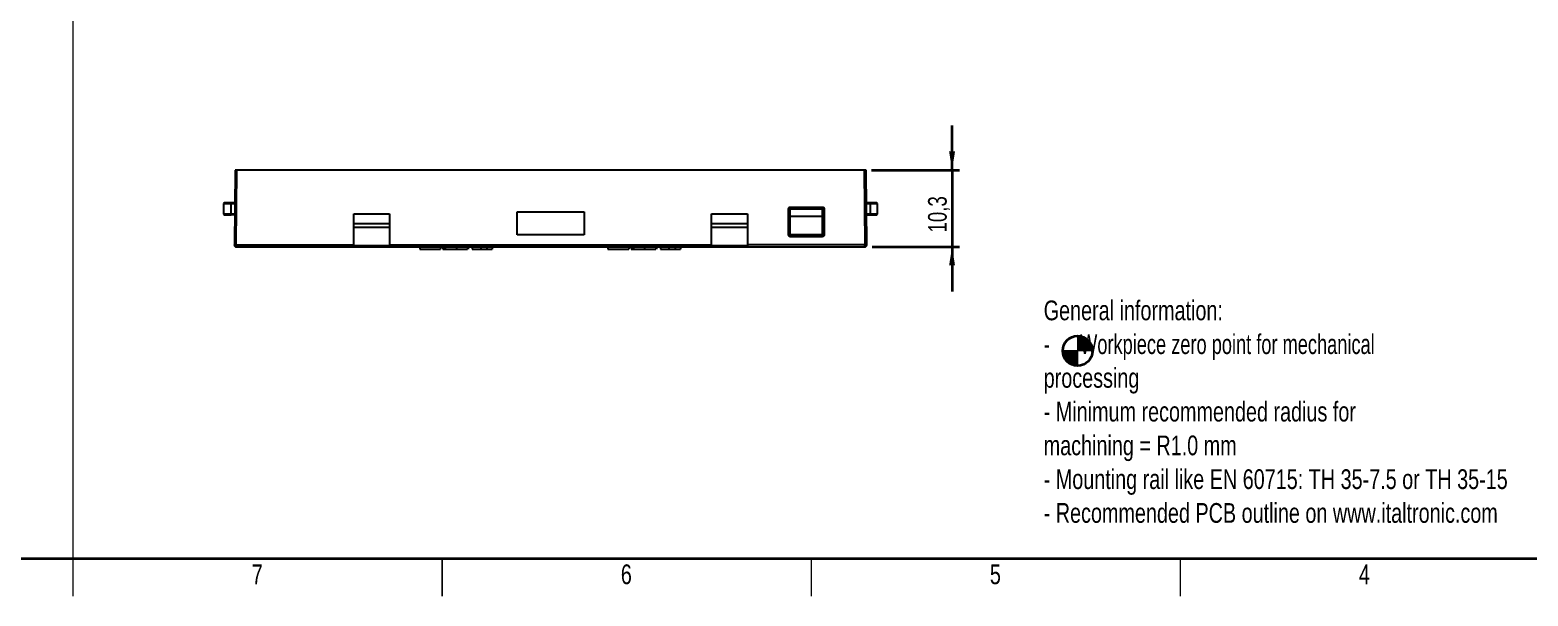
# Model space of a CAD drawing. Header units: millimetres. Extents: x 0 to 594, y 0 to 420.
# Drawn here: x 241.7 to 442.7, y 0 to 75.9 of the extents above; entities that cross this region are included whole.
import ezdxf

# ---------------------------------------------------------------- set-up
doc = ezdxf.new("R2010")
doc.units = ezdxf.units.MM
doc.linetypes.add('SLD-Solido', pattern=[0])
doc.layers.add('FORMAT', color=7, linetype='SLD-Solido', lineweight=35)
doc.styles.add('SLDTEXTSTYLE0', font='TXT', dxfattribs={"width": 0.75})
doc.styles.add('SLDTEXTSTYLE1', font='TXT', dxfattribs={"width": 0.690476})
doc.dimstyles.new('SLDDIMSTYLE1', dxfattribs={"dimtxt": 2.5, "dimasz": 2.5, "dimexe": 0, "dimexo": 0.0625, "dimtad": 1, "dimdec": 1, "dimrnd": 1e-09, "dimzin": 12, "dimdsep": 46, "dimtxsty": 'SLDTEXTSTYLE0', "dimsah": 1, "dimcen": 0.09, "dimadec": 0, "dimazin": 3, "dimtfac": 1, "dimtdec": 1, "dimtmove": 0, "dimatfit": 0, "dimfxl": 1, "dimfrac": 2, "dimtolj": 1, "dimtzin": 12, "dimarcsym": 0})

# ---------------------------------------------------------------- blocks, each defined once
blk = doc.blocks.new('SW_NOTE_0')
at = {"color": 0, "linetype": 'Continuous', "lineweight": 0, "attachment_point": 1}
for s, insert, char_height, style in [('General information:', (0, 3.41), 2.6458, 'SLDTEXTSTYLE0'), ('-      Workpiece zero point for mechanical', (0, -1.12), 2.6458, 'SLDTEXTSTYLE1'), ('processing', (0, -5.64), 2.646, 'SLDTEXTSTYLE0'), ('- Minimum recommended radius for', (0, -10.17), 2.6458, 'SLDTEXTSTYLE0'), ('machining = R1.0 mm', (0, -14.7), 2.6458, 'SLDTEXTSTYLE0'), ('- Mounting rail like EN 60715: TH 35-7.5 or TH 35-15', (0, -19.23), 2.6458, 'SLDTEXTSTYLE0'), ('- Recommended PCB outline on www.italtronic.com', (0, -23.76), 2.6458, 'SLDTEXTSTYLE0')]:
    blk.add_mtext(s, dxfattribs=dict(at, insert=insert, char_height=char_height, style=style))
blk = doc.blocks.new('Note tavola 2D_guida DIN')
at = {"layer": 'FORMAT'}
h = blk.add_hatch(color=256, dxfattribs=at)
edge = h.paths.add_edge_path(flags=0)
edge.add_line((300.05, 68.13), (302.05, 68.13))
edge.add_arc((300.05, 68.13), 2, 0, 90)
edge.add_line((300.05, 70.13), (300.05, 68.13))
h = blk.add_hatch(color=256, dxfattribs=at)
edge = h.paths.add_edge_path(flags=0)
edge.add_line((300.05, 68.13), (298.05, 68.13))
edge.add_arc((300.05, 68.13), 2, 180, 270)
edge.add_line((300.05, 66.13), (300.05, 68.13))
at = {"color": 7, "linetype": 'SLD-Solido', "lineweight": 18}
for p, q in [((300.05, 70.13), (300.05, 66.13)), ((302.05, 68.13), (298.05, 68.13))]:
    blk.add_line(p, q, dxfattribs=at)
at = {"layer": 'FORMAT'}
blk.add_circle((300.05, 68.13), 2, dxfattribs=at)
at = {"color": 7, "linetype": 'Continuous', "lineweight": 0}
blk.add_blockref('SW_NOTE_0', (295.5, 71.47), dxfattribs=at)
blk = doc.blocks.new('_D_19')
at = {"layer": 'FORMAT'}
for p, q in [((365.41, 57.14), (365.41, 63.14)), ((354.62, 57.14), (366.41, 57.14)), ((365.41, 57.14), (365.41, 46.84)), ((354.71, 46.84), (366.41, 46.84)), ((365.41, 46.84), (365.41, 40.84))]:
    blk.add_line(p, q, dxfattribs=at)
for points in [[(365.41, 57.14), (365.81, 59.64), (365.01, 59.64)], [(365.41, 46.84), (365.01, 44.34), (365.81, 44.34)]]:
    blk.add_solid(points, dxfattribs=at)
at = {"layer": 'FORMAT', "insert": (362.19, 48.76), "char_height": 2.5, "attachment_point": 1, "rotation": 90, "style": 'SLDTEXTSTYLE0'}
blk.add_mtext('10,3', dxfattribs=at)

msp = doc.modelspace()

# ---------------------------------------------------------------- linework, layer by layer
at = {"color": 7, "linetype": 'SLD-Solido', "lineweight": 25}
for p, q in [((269.25, 57.14), (269.16, 47.09)), ((269.5, 57.14), (269.25, 57.14)), ((269.41, 47.09), (269.5, 57.14)), ((353.62, 57.14), (269.5, 57.14)), ((353.62, 57.14), (353.71, 47.09)), ((353.87, 57.14), (353.62, 57.14)), ((353.96, 47.09), (353.87, 57.14)), ((267.71, 52.64), (268.71, 52.64)), ((267.71, 52.64), (267.71, 51.24)), ((268.71, 52.74), (267.81, 52.74)), ((268.71, 52.64), (268.71, 52.74)), ((269.21, 52.74), (268.71, 52.74)), ((268.71, 51.24), (268.71, 52.64)), ((268.71, 52.64), (269.21, 52.64)), ((354.41, 52.74), (353.91, 52.74)), ((353.91, 52.64), (354.41, 52.64)), ((354.41, 52.74), (354.41, 52.64)), ((355.31, 52.74), (354.41, 52.74)), ((354.41, 52.64), (354.41, 51.24)), ((354.41, 52.64), (355.41, 52.64)), ((355.41, 51.24), (355.41, 52.64)), ((268.71, 51.24), (267.71, 51.24)), ((267.81, 51.14), (268.71, 51.14)), ((268.71, 51.14), (268.71, 51.24)), ((269.2, 51.24), (268.71, 51.24)), ((269.19, 51.14), (268.71, 51.14)), ((285.16, 51.28), (289.96, 51.28)), ((285.16, 49.94), (285.16, 51.28)), ((289.96, 51.28), (289.96, 49.94)), ((307.06, 51.54), (316.06, 51.54)), ((307.06, 48.44), (307.06, 51.54)), ((316.06, 51.54), (316.06, 48.44)), ((333.16, 51.28), (337.96, 51.28)), ((333.16, 49.94), (333.16, 51.28)), ((337.96, 51.28), (337.96, 49.94)), ((343.41, 51.84), (343.41, 48.54)), ((343.61, 51.84), (343.41, 51.84)), ((343.61, 48.54), (343.61, 51.84)), ((343.61, 50.94), (343.71, 50.94)), ((348.01, 52.14), (343.71, 52.14)), ((343.71, 51.94), (343.71, 52.14)), ((343.71, 51.94), (348.01, 51.94)), ((343.71, 50.94), (343.71, 51.94)), ((343.71, 50.94), (348.01, 50.94)), ((343.71, 48.44), (343.71, 50.94)), ((348.01, 51.94), (348.01, 52.14)), ((348.01, 51.94), (348.01, 50.94)), ((348.01, 50.94), (348.11, 50.94)), ((348.01, 50.94), (348.01, 48.44)), ((348.11, 51.84), (348.11, 48.54)), ((348.31, 51.84), (348.11, 51.84)), ((348.31, 48.54), (348.31, 51.84)), ((354.41, 51.24), (353.92, 51.24)), ((353.92, 51.14), (354.41, 51.14)), ((354.41, 51.24), (354.41, 51.14)), ((355.41, 51.24), (354.41, 51.24)), ((354.41, 51.14), (355.31, 51.14)), ((289.96, 49.94), (285.16, 49.94)), ((285.16, 49.44), (285.16, 49.94)), ((289.96, 49.44), (285.16, 49.44)), ((285.16, 47.09), (285.16, 49.44)), ((289.96, 49.94), (289.96, 49.44)), ((289.96, 49.44), (289.96, 47.09)), ((316.06, 48.44), (307.06, 48.44)), ((337.96, 49.94), (333.16, 49.94)), ((333.16, 49.44), (333.16, 49.94)), ((337.96, 49.44), (333.16, 49.44)), ((333.16, 47.09), (333.16, 49.44)), ((337.96, 49.94), (337.96, 49.44)), ((337.96, 49.44), (337.96, 47.09)), ((343.61, 48.54), (343.41, 48.54)), ((343.71, 48.24), (343.71, 48.44)), ((348.01, 48.44), (343.71, 48.44)), ((343.71, 48.24), (348.01, 48.24)), ((348.01, 48.24), (348.01, 48.44)), ((348.31, 48.54), (348.11, 48.54)), ((269.41, 47.09), (285.16, 47.09)), ((269.41, 46.84), (353.71, 46.84)), ((285.16, 46.99), (285.16, 47.09)), ((289.96, 46.99), (285.16, 46.99)), ((289.96, 47.09), (289.96, 46.99)), ((289.96, 47.09), (333.16, 47.09)), ((294.02, 46.84), (294.02, 46.54)), ((294.02, 46.54), (296.79, 46.54)), ((296.79, 46.84), (296.79, 46.54)), ((297.11, 46.84), (297.11, 46.54)), ((297.27, 46.84), (297.27, 46.54)), ((297.27, 46.54), (297.37, 46.54)), ((297.44, 46.84), (297.44, 46.54)), ((297.44, 46.54), (298.94, 46.54)), ((298.8, 46.54), (298.87, 46.54)), ((298.94, 46.84), (298.94, 46.54)), ((298.94, 46.54), (300.44, 46.54)), ((300.44, 46.84), (300.44, 46.54)), ((300.5, 46.54), (300.51, 46.54)), ((300.51, 46.84), (300.51, 46.54)), ((301.06, 46.84), (301.06, 46.54)), ((301.06, 46.54), (302.19, 46.54)), ((302.19, 46.84), (302.19, 46.54)), ((303.03, 46.84), (303.03, 46.54)), ((303.74, 46.84), (303.74, 46.54)), ((319.26, 46.84), (319.26, 46.54)), ((319.26, 46.54), (322.04, 46.54)), ((322.04, 46.84), (322.04, 46.54)), ((322.36, 46.84), (322.36, 46.54)), ((322.52, 46.84), (322.52, 46.54)), ((322.52, 46.54), (322.62, 46.54)), ((322.68, 46.84), (322.68, 46.54)), ((322.68, 46.54), (324.18, 46.54)), ((324.05, 46.54), (324.12, 46.54)), ((324.18, 46.84), (324.18, 46.54)), ((324.18, 46.54), (325.68, 46.54)), ((325.68, 46.84), (325.68, 46.54)), ((325.75, 46.84), (325.75, 46.54)), ((325.75, 46.54), (325.75, 46.54)), ((326.3, 46.84), (326.3, 46.54)), ((326.3, 46.54), (327.44, 46.54)), ((327.44, 46.84), (327.44, 46.54)), ((328.28, 46.84), (328.28, 46.54)), ((328.98, 46.84), (328.98, 46.54)), ((333.16, 46.99), (333.16, 47.09)), ((337.96, 46.99), (333.16, 46.99)), ((337.96, 47.09), (337.96, 46.99)), ((353.71, 47.09), (337.96, 47.09)), ((353.71, 46.84), (353.71, 47.09))]:
    msp.add_line(p, q, dxfattribs=at)
at = {"color": 7, "linetype": 'SLD-Solido', "lineweight": 35}
msp.add_line((589, 5), (5, 5), dxfattribs=at)
at = {"color": 7, "linetype": 'SLD-Solido', "lineweight": 18}
for p, q in [((247.5, 5), (247.5, 0)), ((297, 0), (297, 5)), ((297, 5), (297, 0)), ((346.5, 5), (346.5, 0)), ((396, 5), (396, 0))]:
    msp.add_line(p, q, dxfattribs=at)
at = {"color": 7, "linetype": 'SLD-Solido', "lineweight": 25}
for centre, radius, start, end in [((267.81, 52.64), 0.1, 90, 180), ((355.31, 52.64), 0.1, 0, 90), ((267.81, 51.24), 0.1, 180, 270), ((355.31, 51.24), 0.1, 270, 0), ((353.83, 39.93), 7.16, 89.0002, 90.9998), ((353.71, 47.09), 0.25, 270, 0.5)]:
    msp.add_arc(centre, radius, start, end, dxfattribs=at)
for points, knots in [([(343.71, 52.14), (343.63, 52.14), (343.56, 52.11), (343.48, 52.04), (343.45, 52.01), (343.43, 51.96), (343.42, 51.94), (343.41, 51.89), (343.41, 51.87), (343.41, 51.84)], [0, 0, 0, 0, 0.5, 0.5, 0.75, 0.75, 0.875, 0.875, 1, 1, 1, 1]), ([(343.61, 51.84), (343.61, 51.85), (343.61, 51.86), (343.61, 51.87), (343.62, 51.88), (343.62, 51.9), (343.63, 51.91), (343.66, 51.93), (343.68, 51.94), (343.71, 51.94)], [0, 0, 0, 0, 0.125, 0.125, 0.25, 0.25, 0.5, 0.5, 1, 1, 1, 1]), ([(348.31, 51.84), (348.31, 51.92), (348.28, 52), (348.17, 52.11), (348.09, 52.14), (348.01, 52.14)], [0, 0, 0, 0, 0.5, 0.5, 1, 1, 1, 1]), ([(348.01, 51.94), (348.03, 51.94), (348.06, 51.93), (348.1, 51.89), (348.11, 51.87), (348.11, 51.84)], [0, 0, 0, 0, 0.5, 0.5, 1, 1, 1, 1]), ([(343.41, 48.54), (343.41, 48.46), (343.44, 48.39), (343.55, 48.27), (343.63, 48.24), (343.71, 48.24)], [0, 0, 0, 0, 0.5, 0.5, 1, 1, 1, 1]), ([(343.71, 48.44), (343.68, 48.44), (343.66, 48.45), (343.62, 48.49), (343.61, 48.51), (343.61, 48.54)], [0, 0, 0, 0, 0.5, 0.5, 1, 1, 1, 1]), ([(348.01, 48.24), (348.09, 48.24), (348.17, 48.27), (348.28, 48.39), (348.31, 48.46), (348.31, 48.54)], [0, 0, 0, 0, 0.5, 0.5, 1, 1, 1, 1]), ([(348.11, 48.54), (348.11, 48.51), (348.1, 48.49), (348.06, 48.45), (348.03, 48.44), (348.01, 48.44)], [0, 0, 0, 0, 0.5, 0.5, 1, 1, 1, 1]), ([(269.37, 46.92), (269.37, 46.92), (269.35, 46.93), (269.32, 46.95), (269.29, 46.98), (269.26, 47.01), (269.24, 47.04), (269.23, 47.06)], [0, 0, 0, 0, 0.146334, 0.312874, 0.500467, 0.703109, 1, 1, 1, 1]), ([(269.23, 46.92), (269.24, 46.91), (269.25, 46.9), (269.27, 46.9), (269.29, 46.89), (269.33, 46.9), (269.36, 46.91), (269.37, 46.92)], [0, 0, 0, 0, 0.17728, 0.340142, 0.500406, 0.740439, 1, 1, 1, 1]), ([(302.19, 46.54), (302.34, 46.54), (302.51, 46.54), (302.81, 46.54), (302.95, 46.54), (303.03, 46.54)], [0, 0, 0, 0, 0.5, 0.5, 1, 1, 1, 1]), ([(303.03, 46.54), (303.23, 46.54), (303.4, 46.54), (303.67, 46.54), (303.74, 46.54), (303.74, 46.54)], [0, 0, 0, 0, 0.5, 0.5, 1, 1, 1, 1]), ([(327.44, 46.54), (327.58, 46.54), (327.75, 46.54), (328.06, 46.54), (328.19, 46.54), (328.28, 46.54)], [0, 0, 0, 0, 0.5, 0.5, 1, 1, 1, 1]), ([(328.28, 46.54), (328.48, 46.54), (328.65, 46.54), (328.92, 46.54), (328.98, 46.54), (328.98, 46.54)], [0, 0, 0, 0, 0.5, 0.5, 1, 1, 1, 1])]:
    msp.add_open_spline(points, degree=3, knots=knots, dxfattribs=at)
for points in [[(269.23, 47.06), (269.19, 47.07), (269.16, 47.08), (269.16, 47.09)], [(269.16, 47.09), (269.16, 47.03), (269.19, 46.96), (269.23, 46.92)], [(269.23, 46.92), (269.2, 46.94), (269.2, 47), (269.23, 47.06)], [(269.41, 47.09), (269.34, 47.08), (269.28, 47.07), (269.23, 47.06)], [(269.23, 46.92), (269.28, 46.87), (269.34, 46.84), (269.41, 46.84)], [(269.37, 46.92), (269.38, 46.96), (269.4, 47.03), (269.41, 47.09)], [(269.41, 46.84), (269.4, 46.84), (269.38, 46.87), (269.37, 46.92)], [(297.11, 46.54), (297.11, 46.54), (297.15, 46.54), (297.27, 46.54)], [(322.36, 46.54), (322.36, 46.54), (322.39, 46.54), (322.52, 46.54)]]:
    msp.add_open_spline(points, degree=3, dxfattribs=at)
at = {"layer": 'FORMAT', "lineweight": 18}
msp.add_line((247.5, 415), (247.5, 5), dxfattribs=at)

# ---------------------------------------------------------------- block references
at = {"layer": 'FORMAT'}
msp.add_blockref('Note tavola 2D_guida DIN', (82.2, -35.24), dxfattribs=at)

# ---------------------------------------------------------------- texts
at = {"color": 7, "linetype": 'Continuous', "lineweight": 0, "char_height": 2.65, "attachment_point": 2, "style": 'SLDTEXTSTYLE0'}
for s, insert in [('7', (272.22, 4.24)), ('6', (321.72, 4.24)), ('5', (371.22, 4.24)), ('4', (420.72, 4.24))]:
    msp.add_mtext(s, dxfattribs=dict(at, insert=insert))

# ---------------------------------------------------------------- dimensions: what is measured, and where the dimension line sits
at = {"layer": 'FORMAT'}
dim = msp.add_linear_dim(base=(365.41, 46.84), p1=(353.62, 57.14), p2=(353.71, 46.84), angle=90, dimstyle='SLDDIMSTYLE1', dxfattribs=at)
dim.commit()
dim.dimension.update_dxf_attribs({"geometry": '_D_19', "text_midpoint": (365.41, 51.99), "dimtype": 160})

doc.saveas('drawing.dxf')
